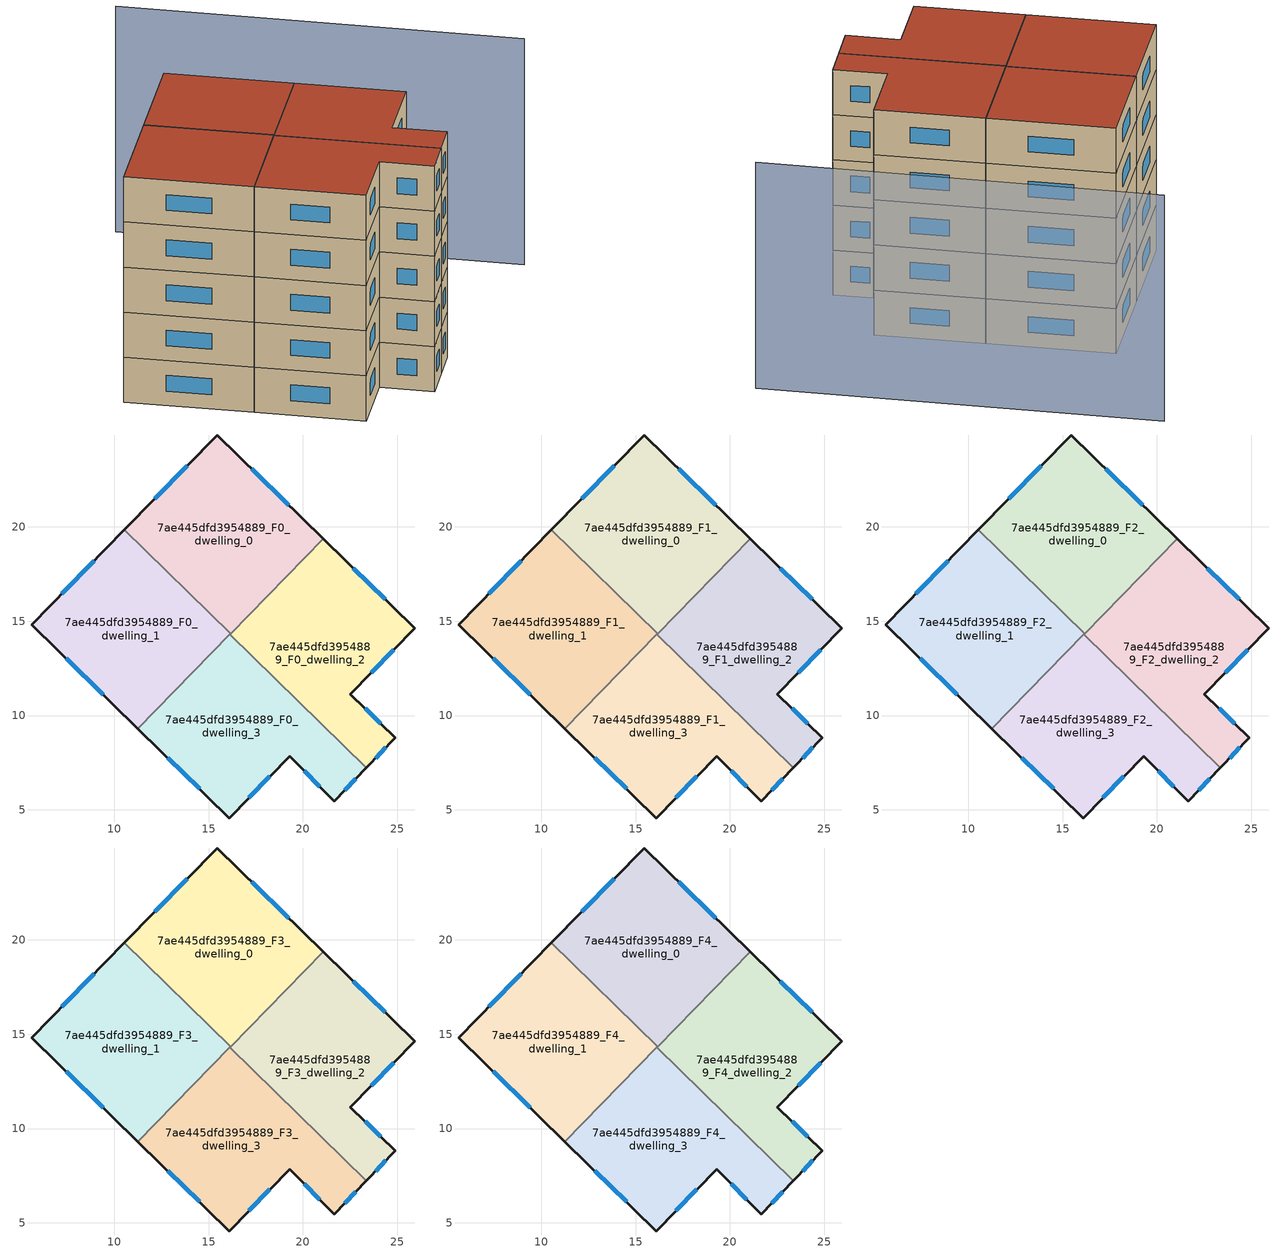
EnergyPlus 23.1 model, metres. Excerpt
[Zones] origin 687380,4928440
7ae445dfd3954889_F0_dwelling_0
 floor ground (EU_floor_Construction): 21.08,19.36 16.17,14.33 10.54,19.84 15.46,24.86 z0
 wall outside (EU_wall_Construction): 21.08,19.36 15.46,24.86 10.54,19.84 z0:3
 wall to 7ae445dfd3954889_F0_dwelling_2 (EU_wall_Construction): 16.17,14.33 21.08,19.36 z0:3
 wall to 7ae445dfd3954889_F0_dwelling_1 (EU_wall_Construction): 10.54,19.84 16.17,14.34 z0:3
 window (EU_Window_Construction): 13.86,23.23 12.14,21.48 / 19.25,21.15 17.29,23.07 z0.98:2.02
7ae445dfd3954889_F0_dwelling_1
 floor ground (EU_floor_Construction): 16.17,14.33 11.26,9.32 5.63,14.83 10.54,19.84 z0
 wall outside (EU_wall_Construction): 10.54,19.84 5.63,14.83 11.26,9.32 z0:3
 wall to 7ae445dfd3954889_F0_dwelling_3 (EU_wall_Construction): 11.26,9.32 16.13,14.3 z0:3
 wall to 7ae445dfd3954889_F0_dwelling_2 (EU_wall_Construction): 16.13,14.3 16.17,14.33 z0:3
 window (EU_Window_Construction): 8.94,18.21 7.23,16.46 / 7.46,13.03 9.42,11.11 z0.98:2.02
7ae445dfd3954889_F0_dwelling_2
 floor ground (EU_floor_Construction): 25.93,14.61 22.52,11.12 24.9,8.83 23.35,7.23 16.13,14.3 21.08,19.36 z0
 wall outside (EU_wall_Construction): 23.35,7.23 24.9,8.83 22.52,11.12 25.93,14.61 21.08,19.36 z0:3
 wall to 7ae445dfd3954889_F0_dwelling_3 (EU_wall_Construction): 16.13,14.3 23.35,7.23 z0:3
 window (EU_Window_Construction): 23.63,12.26 24.82,13.48 / 24.12,9.58 23.29,10.38 / 23.85,7.75 24.39,8.31 / 24.35,16.16 22.66,17.81 z0.98:2.02
7ae445dfd3954889_F0_dwelling_3
 floor ground (EU_floor_Construction): 23.35,7.23 21.67,5.47 19.29,7.83 16.1,4.58 11.26,9.32 16.13,14.3 z0
 wall outside (EU_wall_Construction): 11.26,9.32 16.1,4.58 19.29,7.83 21.67,5.47 23.35,7.23 z0:3
 window (EU_Window_Construction): 17.13,5.64 18.25,6.77 / 12.83,7.77 14.52,6.12 / 22.21,6.05 22.8,6.66 / 20.06,7.07 20.89,6.24 z0.98:2.02
7ae445dfd3954889_F1_dwelling_0
 floor to 7ae445dfd3954889_F0_dwelling_0 (EU_floor_Construction): 21.08,19.36 16.17,14.33 10.54,19.84 15.46,24.86 z3
 wall outside (EU_wall_Construction): 21.08,19.36 15.46,24.86 10.54,19.84 z3:6
 wall to 7ae445dfd3954889_F1_dwelling_2 (EU_wall_Construction): 16.17,14.33 21.08,19.36 z3:6
 wall to 7ae445dfd3954889_F1_dwelling_1 (EU_wall_Construction): 10.54,19.84 16.17,14.34 z3:6
 window (EU_Window_Construction): 13.86,23.23 12.14,21.48 / 19.25,21.15 17.29,23.07 z3.98:5.02
7ae445dfd3954889_F1_dwelling_1
 floor to 7ae445dfd3954889_F0_dwelling_1 (EU_floor_Construction): 16.17,14.33 11.25,9.32 5.63,14.83 10.54,19.84 z3
 wall outside (EU_wall_Construction): 10.54,19.84 5.63,14.83 11.26,9.32 z3:6
 wall to 7ae445dfd3954889_F1_dwelling_3 (EU_wall_Construction): 11.26,9.32 16.13,14.3 z3:6
 wall to 7ae445dfd3954889_F1_dwelling_2 (EU_wall_Construction): 16.13,14.3 16.17,14.33 z3:6
 window (EU_Window_Construction): 8.94,18.21 7.23,16.46 / 7.46,13.03 9.42,11.11 z3.98:5.02
7ae445dfd3954889_F1_dwelling_2
 floor to 7ae445dfd3954889_F0_dwelling_2 (EU_floor_Construction): 25.93,14.61 22.52,11.12 24.9,8.83 23.35,7.23 16.13,14.3 21.08,19.36 z3
 wall outside (EU_wall_Construction): 23.35,7.23 24.9,8.83 22.52,11.12 25.93,14.61 21.08,19.36 z3:6
 wall to 7ae445dfd3954889_F1_dwelling_3 (EU_wall_Construction): 16.13,14.3 23.35,7.23 z3:6
 window (EU_Window_Construction): 23.63,12.26 24.82,13.48 / 24.12,9.58 23.29,10.38 / 23.85,7.75 24.39,8.31 / 24.35,16.16 22.66,17.81 z3.98:5.02
7ae445dfd3954889_F1_dwelling_3
 floor to 7ae445dfd3954889_F0_dwelling_3 (EU_floor_Construction): 23.35,7.23 21.67,5.47 19.29,7.83 16.1,4.58 11.25,9.32 16.13,14.3 z3
 wall outside (EU_wall_Construction): 11.26,9.32 16.1,4.58 19.29,7.83 21.67,5.47 23.35,7.23 z3:6
 window (EU_Window_Construction): 17.13,5.64 18.25,6.77 / 12.83,7.77 14.52,6.12 / 22.21,6.05 22.8,6.66 / 20.06,7.07 20.89,6.24 z3.98:5.02
7ae445dfd3954889_F2_dwelling_0
 floor to 7ae445dfd3954889_F1_dwelling_0 (EU_floor_Construction): 21.08,19.36 16.17,14.33 10.54,19.84 15.46,24.86 z6
 wall outside (EU_wall_Construction): 21.08,19.36 15.46,24.86 10.54,19.84 z6:9
 wall to 7ae445dfd3954889_F2_dwelling_2 (EU_wall_Construction): 16.17,14.33 21.08,19.36 z6:9
 wall to 7ae445dfd3954889_F2_dwelling_1 (EU_wall_Construction): 10.54,19.84 16.17,14.34 z6:9
 window (EU_Window_Construction): 13.86,23.23 12.14,21.48 / 19.25,21.15 17.29,23.07 z6.98:8.02
7ae445dfd3954889_F2_dwelling_1
 floor to 7ae445dfd3954889_F1_dwelling_1 (EU_floor_Construction): 16.17,14.33 11.25,9.32 5.63,14.83 10.54,19.84 z6
 wall outside (EU_wall_Construction): 10.54,19.84 5.63,14.83 11.26,9.32 z6:9
 wall to 7ae445dfd3954889_F2_dwelling_3 (EU_wall_Construction): 11.26,9.32 16.13,14.3 z6:9
 wall to 7ae445dfd3954889_F2_dwelling_2 (EU_wall_Construction): 16.13,14.3 16.17,14.33 z6:9
 window (EU_Window_Construction): 8.94,18.21 7.23,16.46 / 7.46,13.03 9.42,11.11 z6.98:8.02
7ae445dfd3954889_F2_dwelling_2
 floor to 7ae445dfd3954889_F1_dwelling_2 (EU_floor_Construction): 25.93,14.61 22.52,11.12 24.9,8.83 23.35,7.23 16.13,14.3 21.08,19.36 z6
 wall outside (EU_wall_Construction): 23.35,7.23 24.9,8.83 22.52,11.12 25.93,14.61 21.08,19.36 z6:9
 wall to 7ae445dfd3954889_F2_dwelling_3 (EU_wall_Construction): 16.13,14.3 23.35,7.23 z6:9
 window (EU_Window_Construction): 23.63,12.26 24.82,13.48 / 24.12,9.58 23.29,10.38 / 23.85,7.75 24.39,8.31 / 24.35,16.16 22.66,17.81 z6.98:8.02
7ae445dfd3954889_F2_dwelling_3
 floor to 7ae445dfd3954889_F1_dwelling_3 (EU_floor_Construction): 23.35,7.23 21.67,5.47 19.29,7.83 16.1,4.58 11.25,9.32 16.13,14.3 z6
 wall outside (EU_wall_Construction): 11.26,9.32 16.1,4.58 19.29,7.83 21.67,5.47 23.35,7.23 z6:9
 window (EU_Window_Construction): 17.13,5.64 18.25,6.77 / 12.83,7.77 14.52,6.12 / 22.21,6.05 22.8,6.66 / 20.06,7.07 20.89,6.24 z6.98:8.02
7ae445dfd3954889_F3_dwelling_0
 floor to 7ae445dfd3954889_F2_dwelling_0 (EU_floor_Construction): 21.08,19.36 16.17,14.33 10.54,19.84 15.46,24.86 z9
 wall outside (EU_wall_Construction): 21.08,19.36 15.46,24.86 10.54,19.84 z9:12
 wall to 7ae445dfd3954889_F3_dwelling_2 (EU_wall_Construction): 16.17,14.33 21.08,19.36 z9:12
 wall to 7ae445dfd3954889_F3_dwelling_1 (EU_wall_Construction): 10.54,19.84 16.17,14.34 z9:12
 window (EU_Window_Construction): 13.86,23.23 12.14,21.48 / 19.25,21.15 17.29,23.07 z9.98:11.02
7ae445dfd3954889_F3_dwelling_1
 floor to 7ae445dfd3954889_F2_dwelling_1 (EU_floor_Construction): 16.17,14.33 11.25,9.32 5.63,14.83 10.54,19.84 z9
 wall outside (EU_wall_Construction): 10.54,19.84 5.63,14.83 11.26,9.32 z9:12
 wall to 7ae445dfd3954889_F3_dwelling_3 (EU_wall_Construction): 11.26,9.32 16.13,14.3 z9:12
 wall to 7ae445dfd3954889_F3_dwelling_2 (EU_wall_Construction): 16.13,14.3 16.17,14.33 z9:12
 window (EU_Window_Construction): 8.94,18.21 7.23,16.46 / 7.46,13.03 9.42,11.11 z9.98:11.02
7ae445dfd3954889_F3_dwelling_2
 floor to 7ae445dfd3954889_F2_dwelling_2 (EU_floor_Construction): 25.93,14.61 22.52,11.12 24.9,8.83 23.35,7.23 16.13,14.3 21.08,19.36 z9
 wall outside (EU_wall_Construction): 23.35,7.23 24.9,8.83 22.52,11.12 25.93,14.61 21.08,19.36 z9:12
 wall to 7ae445dfd3954889_F3_dwelling_3 (EU_wall_Construction): 16.13,14.3 23.35,7.23 z9:12
 window (EU_Window_Construction): 23.63,12.26 24.82,13.48 / 24.12,9.58 23.29,10.38 / 23.85,7.75 24.39,8.31 / 24.35,16.16 22.66,17.81 z9.98:11.02
7ae445dfd3954889_F3_dwelling_3
 floor to 7ae445dfd3954889_F2_dwelling_3 (EU_floor_Construction): 23.35,7.23 21.67,5.47 19.29,7.83 16.1,4.58 11.25,9.32 16.13,14.3 z9
 wall outside (EU_wall_Construction): 11.26,9.32 16.1,4.58 19.29,7.83 21.67,5.47 23.35,7.23 z9:12
 window (EU_Window_Construction): 17.13,5.64 18.25,6.77 / 12.83,7.77 14.52,6.12 / 22.21,6.05 22.8,6.66 / 20.06,7.07 20.89,6.24 z9.98:11.02
7ae445dfd3954889_F4_dwelling_0
 floor to 7ae445dfd3954889_F3_dwelling_0 (EU_floor_Construction): 21.08,19.36 16.17,14.33 10.54,19.84 15.46,24.86 z12
 wall outside (EU_wall_Construction): 21.08,19.36 15.46,24.86 10.54,19.84 z12:15
 wall to 7ae445dfd3954889_F4_dwelling_2 (EU_wall_Construction): 16.17,14.33 21.08,19.36 z12:15
 wall to 7ae445dfd3954889_F4_dwelling_1 (EU_wall_Construction): 10.54,19.84 16.17,14.34 z12:15
 window (EU_Window_Construction): 13.86,23.23 12.14,21.48 / 19.25,21.15 17.29,23.07 z12.98:14.02
 roof outside (EU_roof_Construction): 16.17,14.33 21.08,19.36 15.46,24.86 10.54,19.84 z15
7ae445dfd3954889_F4_dwelling_1
 floor to 7ae445dfd3954889_F3_dwelling_1 (EU_floor_Construction): 16.17,14.33 11.25,9.32 5.63,14.83 10.54,19.84 z12
 wall outside (EU_wall_Construction): 10.54,19.84 5.63,14.83 11.26,9.32 z12:15
 wall to 7ae445dfd3954889_F4_dwelling_3 (EU_wall_Construction): 11.26,9.32 16.13,14.3 z12:15
 wall to 7ae445dfd3954889_F4_dwelling_2 (EU_wall_Construction): 16.13,14.3 16.17,14.33 z12:15
 window (EU_Window_Construction): 8.94,18.21 7.23,16.46 / 7.46,13.03 9.42,11.11 z12.98:14.02
 roof outside (EU_roof_Construction): 11.26,9.32 16.17,14.33 10.54,19.84 5.63,14.83 z15
7ae445dfd3954889_F4_dwelling_2
 floor to 7ae445dfd3954889_F3_dwelling_2 (EU_floor_Construction): 25.93,14.61 22.52,11.12 24.9,8.83 23.35,7.23 16.13,14.3 21.08,19.36 z12
 wall outside (EU_wall_Construction): 23.35,7.23 24.9,8.83 22.52,11.12 25.93,14.61 21.08,19.36 z12:15
 wall to 7ae445dfd3954889_F4_dwelling_3 (EU_wall_Construction): 16.13,14.3 23.35,7.23 z12:15
 window (EU_Window_Construction): 23.63,12.26 24.82,13.48 / 24.12,9.58 23.29,10.38 / 23.85,7.75 24.39,8.31 / 24.35,16.16 22.66,17.81 z12.98:14.02
 roof outside (EU_roof_Construction): 24.9,8.83 22.52,11.12 25.93,14.61 21.08,19.36 16.13,14.3 23.35,7.23 z15
7ae445dfd3954889_F4_dwelling_3
 floor to 7ae445dfd3954889_F3_dwelling_3 (EU_floor_Construction): 23.35,7.23 21.67,5.47 19.29,7.83 16.1,4.58 11.25,9.32 16.13,14.3 z12
 wall outside (EU_wall_Construction): 11.26,9.32 16.1,4.58 19.29,7.83 21.67,5.47 23.35,7.23 z12:15
 window (EU_Window_Construction): 17.13,5.64 18.25,6.77 / 12.83,7.77 14.52,6.12 / 22.21,6.05 22.8,6.66 / 20.06,7.07 20.89,6.24 z12.98:14.02
 roof outside (EU_roof_Construction): 21.67,5.47 23.35,7.23 16.13,14.3 11.26,9.32 16.1,4.58 19.29,7.83 z15
shading: 35.72,16.43 18.23,33.87 z0:15
[Building]
EU S2 Campaign: North Axis=0; Terrain=City; Solar Distribution=FullExterior
[Site:Location]
Bologna: Latitude=44.5; Longitude=11.25; Time Zone=1; Elevation=37
[SizingPeriod:WeatherFileDays]
AnnualSizingPeriod: Begin Month=1; Begin Day of Month=1; End Month=12; End Day of Month=31; Day of Week for Start Day=Monday; Use Weather File Daylight Saving Period=No; Use Weather File Rain and Snow Indicators=No
[MATERIAL]
EU_InternalMass_Material: Roughness=MediumRough; Thickness=0.1; Conductivity=1; Density=1800; Specific Heat=900; Thermal Absorptance=0.9; Solar Absorptance=0.7; Visible Absorptance=0.7
[MATERIAL:NOMASS] Roughness=MediumRough; Thermal Absorptance=0.9; Solar Absorptance=0.7; Visible Absorptance=0.7
Name | Thermal Resistance
EU_wall_NoMass | 0.905828
EU_roof_NoMass | 0.37593
EU_floor_NoMass | 0.67114
[WINDOWMATERIAL:SIMPLEGLAZINGSYSTEM]
EU_Window_SimpleGlazing: UFactor=4.52486; Solar Heat Gain Coefficient=0.85; Visible Transmittance=0.85
[CONSTRUCTION]
EU_wall_Construction: EU_wall_NoMass
EU_roof_Construction: EU_roof_NoMass
EU_floor_Construction: EU_floor_NoMass
EU_Window_Construction: EU_Window_SimpleGlazing
EU_InternalMass_Construction: EU_InternalMass_Material
[ZONE] Type=1; Multiplier=1; Ceiling Height=autocalculate; Floor Area=autocalculate; Part of Total Floor Area=Yes
Name | Volume
7ae445dfd3954889_F0_dwelling_0 | 165.972
7ae445dfd3954889_F1_dwelling_0; 7ae445dfd3954889_F2_dwelling_0; 7ae445dfd3954889_F3_dwelling_0; 7ae445dfd3954889_F4_dwelling_0 | 165.973
7ae445dfd3954889_F0_dwelling_1 | 165.971
7ae445dfd3954889_F1_dwelling_1; 7ae445dfd3954889_F2_dwelling_1; 7ae445dfd3954889_F3_dwelling_1; 7ae445dfd3954889_F4_dwelling_1 | 165.97
7ae445dfd3954889_F0_dwelling_2; 7ae445dfd3954889_F1_dwelling_2; 7ae445dfd3954889_F2_dwelling_2; 7ae445dfd3954889_F3_dwelling_2; 7ae445dfd3954889_F4_dwelling_2 | 165.978
7ae445dfd3954889_F0_dwelling_3 | 165.959
7ae445dfd3954889_F1_dwelling_3; 7ae445dfd3954889_F2_dwelling_3; 7ae445dfd3954889_F3_dwelling_3; 7ae445dfd3954889_F4_dwelling_3 | 165.962
[INTERNALMASS] Construction=EU_InternalMass_Construction
Name | Zone or ZoneList | Surface Area
7ae445dfd3954889_F0_dwelling_0_EU_InternalMass | 7ae445dfd3954889_F0_dwelling_0 | 55.3243
7ae445dfd3954889_F0_dwelling_1_EU_InternalMass | 7ae445dfd3954889_F0_dwelling_1 | 55.3237
7ae445dfd3954889_F0_dwelling_2_EU_InternalMass | 7ae445dfd3954889_F0_dwelling_2 | 55.3265
7ae445dfd3954889_F0_dwelling_3_EU_InternalMass | 7ae445dfd3954889_F0_dwelling_3 | 55.3209
7ae445dfd3954889_F1_dwelling_0_EU_InternalMass | 7ae445dfd3954889_F1_dwelling_0 | 55.3243
7ae445dfd3954889_F1_dwelling_1_EU_InternalMass | 7ae445dfd3954889_F1_dwelling_1 | 55.3237
7ae445dfd3954889_F1_dwelling_2_EU_InternalMass | 7ae445dfd3954889_F1_dwelling_2 | 55.3265
7ae445dfd3954889_F1_dwelling_3_EU_InternalMass | 7ae445dfd3954889_F1_dwelling_3 | 55.3209
7ae445dfd3954889_F2_dwelling_0_EU_InternalMass | 7ae445dfd3954889_F2_dwelling_0 | 55.3243
7ae445dfd3954889_F2_dwelling_1_EU_InternalMass | 7ae445dfd3954889_F2_dwelling_1 | 55.3237
7ae445dfd3954889_F2_dwelling_2_EU_InternalMass | 7ae445dfd3954889_F2_dwelling_2 | 55.3265
7ae445dfd3954889_F2_dwelling_3_EU_InternalMass | 7ae445dfd3954889_F2_dwelling_3 | 55.3209
7ae445dfd3954889_F3_dwelling_0_EU_InternalMass | 7ae445dfd3954889_F3_dwelling_0 | 55.3243
7ae445dfd3954889_F3_dwelling_1_EU_InternalMass | 7ae445dfd3954889_F3_dwelling_1 | 55.3237
7ae445dfd3954889_F3_dwelling_2_EU_InternalMass | 7ae445dfd3954889_F3_dwelling_2 | 55.3265
7ae445dfd3954889_F3_dwelling_3_EU_InternalMass | 7ae445dfd3954889_F3_dwelling_3 | 55.3209
7ae445dfd3954889_F4_dwelling_0_EU_InternalMass | 7ae445dfd3954889_F4_dwelling_0 | 55.3243
7ae445dfd3954889_F4_dwelling_1_EU_InternalMass | 7ae445dfd3954889_F4_dwelling_1 | 55.3237
7ae445dfd3954889_F4_dwelling_2_EU_InternalMass | 7ae445dfd3954889_F4_dwelling_2 | 55.3265
7ae445dfd3954889_F4_dwelling_3_EU_InternalMass | 7ae445dfd3954889_F4_dwelling_3 | 55.3209
[OTHEREQUIPMENT] Fuel Type=Electricity; Design Level Calculation Method=Watts/Area; Power per Zone Floor Area=1; Fraction Latent=0; Fraction Radiant=0; Fraction Lost=0; Carbon Dioxide Generation Rate=0; EndUse Subcategory=EU_Step8_InternalGains
Name | Zone or ZoneList or Space or SpaceList | Schedule
EU_Step8_InternalGain_7ae445dfd3954889_F0_dwelling_0_f000 | 7ae445dfd3954889_F0_dwelling_0 | EU_Step8_GainSchedule_7ae445dfd3954889_F0_dwelling_0_f000
EU_Step8_InternalGain_7ae445dfd3954889_F0_dwelling_1_f000 | 7ae445dfd3954889_F0_dwelling_1 | EU_Step8_GainSchedule_7ae445dfd3954889_F0_dwelling_1_f000
EU_Step8_InternalGain_7ae445dfd3954889_F0_dwelling_2_f000 | 7ae445dfd3954889_F0_dwelling_2 | EU_Step8_GainSchedule_7ae445dfd3954889_F0_dwelling_2_f000
EU_Step8_InternalGain_7ae445dfd3954889_F0_dwelling_3_f000 | 7ae445dfd3954889_F0_dwelling_3 | EU_Step8_GainSchedule_7ae445dfd3954889_F0_dwelling_3_f000
EU_Step8_InternalGain_7ae445dfd3954889_F1_dwelling_0_f000 | 7ae445dfd3954889_F1_dwelling_0 | EU_Step8_GainSchedule_7ae445dfd3954889_F1_dwelling_0_f000
EU_Step8_InternalGain_7ae445dfd3954889_F1_dwelling_1_f000 | 7ae445dfd3954889_F1_dwelling_1 | EU_Step8_GainSchedule_7ae445dfd3954889_F1_dwelling_1_f000
EU_Step8_InternalGain_7ae445dfd3954889_F1_dwelling_2_f000 | 7ae445dfd3954889_F1_dwelling_2 | EU_Step8_GainSchedule_7ae445dfd3954889_F1_dwelling_2_f000
EU_Step8_InternalGain_7ae445dfd3954889_F1_dwelling_3_f000 | 7ae445dfd3954889_F1_dwelling_3 | EU_Step8_GainSchedule_7ae445dfd3954889_F1_dwelling_3_f000
EU_Step8_InternalGain_7ae445dfd3954889_F2_dwelling_0_f000 | 7ae445dfd3954889_F2_dwelling_0 | EU_Step8_GainSchedule_7ae445dfd3954889_F2_dwelling_0_f000
EU_Step8_InternalGain_7ae445dfd3954889_F2_dwelling_1_f000 | 7ae445dfd3954889_F2_dwelling_1 | EU_Step8_GainSchedule_7ae445dfd3954889_F2_dwelling_1_f000
EU_Step8_InternalGain_7ae445dfd3954889_F2_dwelling_2_f000 | 7ae445dfd3954889_F2_dwelling_2 | EU_Step8_GainSchedule_7ae445dfd3954889_F2_dwelling_2_f000
EU_Step8_InternalGain_7ae445dfd3954889_F2_dwelling_3_f000 | 7ae445dfd3954889_F2_dwelling_3 | EU_Step8_GainSchedule_7ae445dfd3954889_F2_dwelling_3_f000
EU_Step8_InternalGain_7ae445dfd3954889_F3_dwelling_0_f000 | 7ae445dfd3954889_F3_dwelling_0 | EU_Step8_GainSchedule_7ae445dfd3954889_F3_dwelling_0_f000
EU_Step8_InternalGain_7ae445dfd3954889_F3_dwelling_1_f000 | 7ae445dfd3954889_F3_dwelling_1 | EU_Step8_GainSchedule_7ae445dfd3954889_F3_dwelling_1_f000
EU_Step8_InternalGain_7ae445dfd3954889_F3_dwelling_2_f000 | 7ae445dfd3954889_F3_dwelling_2 | EU_Step8_GainSchedule_7ae445dfd3954889_F3_dwelling_2_f000
EU_Step8_InternalGain_7ae445dfd3954889_F3_dwelling_3_f000 | 7ae445dfd3954889_F3_dwelling_3 | EU_Step8_GainSchedule_7ae445dfd3954889_F3_dwelling_3_f000
EU_Step8_InternalGain_7ae445dfd3954889_F4_dwelling_0_f000 | 7ae445dfd3954889_F4_dwelling_0 | EU_Step8_GainSchedule_7ae445dfd3954889_F4_dwelling_0_f000
EU_Step8_InternalGain_7ae445dfd3954889_F4_dwelling_1_f000 | 7ae445dfd3954889_F4_dwelling_1 | EU_Step8_GainSchedule_7ae445dfd3954889_F4_dwelling_1_f000
EU_Step8_InternalGain_7ae445dfd3954889_F4_dwelling_2_f000 | 7ae445dfd3954889_F4_dwelling_2 | EU_Step8_GainSchedule_7ae445dfd3954889_F4_dwelling_2_f000
EU_Step8_InternalGain_7ae445dfd3954889_F4_dwelling_3_f000 | 7ae445dfd3954889_F4_dwelling_3 | EU_Step8_GainSchedule_7ae445dfd3954889_F4_dwelling_3_f000
[ZONEVENTILATION:DESIGNFLOWRATE] Schedule=EU_AlwaysOn; Design Flow Rate Calculation Method=AirChanges/Hour; Air Changes per Hour=0.73129; Ventilation Type=Natural; Fan Pressure Rise=0; Fan Total Efficiency=1; Constant Term Coefficient=1; Temperature Term Coefficient=0; Velocity Term Coefficient=0; Velocity Squared Term Coefficient=0; Minimum Indoor Temperature=-100; Maximum Indoor Temperature=100; Delta Temperature=-100; Minimum Outdoor Temperature=-100; Maximum Outdoor Temperature=100; Maximum Wind Speed=40
Name | Zone or ZoneList or Space or SpaceList
EU_ConstantAir_7ae445dfd3954889_F0_dwelling_0 | 7ae445dfd3954889_F0_dwelling_0
EU_ConstantAir_7ae445dfd3954889_F0_dwelling_1 | 7ae445dfd3954889_F0_dwelling_1
EU_ConstantAir_7ae445dfd3954889_F0_dwelling_2 | 7ae445dfd3954889_F0_dwelling_2
EU_ConstantAir_7ae445dfd3954889_F0_dwelling_3 | 7ae445dfd3954889_F0_dwelling_3
EU_ConstantAir_7ae445dfd3954889_F1_dwelling_0 | 7ae445dfd3954889_F1_dwelling_0
EU_ConstantAir_7ae445dfd3954889_F1_dwelling_1 | 7ae445dfd3954889_F1_dwelling_1
EU_ConstantAir_7ae445dfd3954889_F1_dwelling_2 | 7ae445dfd3954889_F1_dwelling_2
EU_ConstantAir_7ae445dfd3954889_F1_dwelling_3 | 7ae445dfd3954889_F1_dwelling_3
EU_ConstantAir_7ae445dfd3954889_F2_dwelling_0 | 7ae445dfd3954889_F2_dwelling_0
EU_ConstantAir_7ae445dfd3954889_F2_dwelling_1 | 7ae445dfd3954889_F2_dwelling_1
EU_ConstantAir_7ae445dfd3954889_F2_dwelling_2 | 7ae445dfd3954889_F2_dwelling_2
EU_ConstantAir_7ae445dfd3954889_F2_dwelling_3 | 7ae445dfd3954889_F2_dwelling_3
EU_ConstantAir_7ae445dfd3954889_F3_dwelling_0 | 7ae445dfd3954889_F3_dwelling_0
EU_ConstantAir_7ae445dfd3954889_F3_dwelling_1 | 7ae445dfd3954889_F3_dwelling_1
EU_ConstantAir_7ae445dfd3954889_F3_dwelling_2 | 7ae445dfd3954889_F3_dwelling_2
EU_ConstantAir_7ae445dfd3954889_F3_dwelling_3 | 7ae445dfd3954889_F3_dwelling_3
EU_ConstantAir_7ae445dfd3954889_F4_dwelling_0 | 7ae445dfd3954889_F4_dwelling_0
EU_ConstantAir_7ae445dfd3954889_F4_dwelling_1 | 7ae445dfd3954889_F4_dwelling_1
EU_ConstantAir_7ae445dfd3954889_F4_dwelling_2 | 7ae445dfd3954889_F4_dwelling_2
EU_ConstantAir_7ae445dfd3954889_F4_dwelling_3 | 7ae445dfd3954889_F4_dwelling_3
[HVACTEMPLATE:THERMOSTAT] Constant Heating Setpoint=20; Constant Cooling Setpoint=50
EU_HeatOnly_7ae445dfd3954889_F0_dwelling_0; EU_HeatOnly_7ae445dfd3954889_F0_dwelling_1; EU_HeatOnly_7ae445dfd3954889_F0_dwelling_2; EU_HeatOnly_7ae445dfd3954889_F0_dwelling_3; EU_HeatOnly_7ae445dfd3954889_F1_dwelling_0; EU_HeatOnly_7ae445dfd3954889_F1_dwelling_1; EU_HeatOnly_7ae445dfd3954889_F1_dwelling_2; EU_HeatOnly_7ae445dfd3954889_F1_dwelling_3; EU_HeatOnly_7ae445dfd3954889_F2_dwelling_0; EU_HeatOnly_7ae445dfd3954889_F2_dwelling_1; EU_HeatOnly_7ae445dfd3954889_F2_dwelling_2; EU_HeatOnly_7ae445dfd3954889_F2_dwelling_3; EU_HeatOnly_7ae445dfd3954889_F3_dwelling_0; EU_HeatOnly_7ae445dfd3954889_F3_dwelling_1; EU_HeatOnly_7ae445dfd3954889_F3_dwelling_2; EU_HeatOnly_7ae445dfd3954889_F3_dwelling_3; EU_HeatOnly_7ae445dfd3954889_F4_dwelling_0; EU_HeatOnly_7ae445dfd3954889_F4_dwelling_1; EU_HeatOnly_7ae445dfd3954889_F4_dwelling_2; EU_HeatOnly_7ae445dfd3954889_F4_dwelling_3
[HVACTEMPLATE:ZONE:IDEALLOADSAIRSYSTEM] System Availability Schedule=EU_AlwaysOn; Maximum Heating Supply Air Temperature=50; Minimum Cooling Supply Air Temperature=13; Maximum Heating Supply Air Humidity Ratio=0.0156; Minimum Cooling Supply Air Humidity Ratio=0.0077; Heating Limit=NoLimit; Cooling Limit=NoLimit; Heating Availability Schedule=EU_AlwaysOn; Cooling Availability Schedule=EU_CoolingOff; Dehumidification Control Type=ConstantSensibleHeatRatio; Cooling Sensible Heat Ratio=0.7; Dehumidification Setpoint=60; Humidification Control Type=None; Humidification Setpoint=30; Outdoor Air Method=None; Outdoor Air Flow Rate per Person=0.00944; Outdoor Air Flow Rate per Zone Floor Area=0; Outdoor Air Flow Rate per Zone=0; Demand Controlled Ventilation Type=None; Outdoor Air Economizer Type=NoEconomizer; Heat Recovery Type=None; Sensible Heat Recovery Effectiveness=0.7; Latent Heat Recovery Effectiveness=0.65
Name | Template Thermostat
7ae445dfd3954889_F0_dwelling_0 | EU_HeatOnly_7ae445dfd3954889_F0_dwelling_0
7ae445dfd3954889_F0_dwelling_1 | EU_HeatOnly_7ae445dfd3954889_F0_dwelling_1
7ae445dfd3954889_F0_dwelling_2 | EU_HeatOnly_7ae445dfd3954889_F0_dwelling_2
7ae445dfd3954889_F0_dwelling_3 | EU_HeatOnly_7ae445dfd3954889_F0_dwelling_3
7ae445dfd3954889_F1_dwelling_0 | EU_HeatOnly_7ae445dfd3954889_F1_dwelling_0
7ae445dfd3954889_F1_dwelling_1 | EU_HeatOnly_7ae445dfd3954889_F1_dwelling_1
7ae445dfd3954889_F1_dwelling_2 | EU_HeatOnly_7ae445dfd3954889_F1_dwelling_2
7ae445dfd3954889_F1_dwelling_3 | EU_HeatOnly_7ae445dfd3954889_F1_dwelling_3
7ae445dfd3954889_F2_dwelling_0 | EU_HeatOnly_7ae445dfd3954889_F2_dwelling_0
7ae445dfd3954889_F2_dwelling_1 | EU_HeatOnly_7ae445dfd3954889_F2_dwelling_1
7ae445dfd3954889_F2_dwelling_2 | EU_HeatOnly_7ae445dfd3954889_F2_dwelling_2
7ae445dfd3954889_F2_dwelling_3 | EU_HeatOnly_7ae445dfd3954889_F2_dwelling_3
7ae445dfd3954889_F3_dwelling_0 | EU_HeatOnly_7ae445dfd3954889_F3_dwelling_0
7ae445dfd3954889_F3_dwelling_1 | EU_HeatOnly_7ae445dfd3954889_F3_dwelling_1
7ae445dfd3954889_F3_dwelling_2 | EU_HeatOnly_7ae445dfd3954889_F3_dwelling_2
7ae445dfd3954889_F3_dwelling_3 | EU_HeatOnly_7ae445dfd3954889_F3_dwelling_3
7ae445dfd3954889_F4_dwelling_0 | EU_HeatOnly_7ae445dfd3954889_F4_dwelling_0
7ae445dfd3954889_F4_dwelling_1 | EU_HeatOnly_7ae445dfd3954889_F4_dwelling_1
7ae445dfd3954889_F4_dwelling_2 | EU_HeatOnly_7ae445dfd3954889_F4_dwelling_2
7ae445dfd3954889_F4_dwelling_3 | EU_HeatOnly_7ae445dfd3954889_F4_dwelling_3
[SIZING:ZONE] Zone Cooling Design Supply Air Temperature Input Method=SupplyAirTemperature; Zone Cooling Design Supply Air Temperature=13; Zone Heating Design Supply Air Temperature Input Method=SupplyAirTemperature; Zone Heating Design Supply Air Temperature=50; Zone Cooling Design Supply Air Humidity Ratio=0.008; Zone Heating Design Supply Air Humidity Ratio=0.008; Cooling Design Air Flow Method=DesignDay; Cooling Design Air Flow Rate=0; Cooling Minimum Air Flow per Zone Floor Area=0.000762; Cooling Minimum Air Flow=0; Cooling Minimum Air Flow Fraction=0.2; Heating Design Air Flow Method=DesignDay; Heating Design Air Flow Rate=0; Heating Maximum Air Flow per Zone Floor Area=0.002032; Heating Maximum Air Flow=0.141576; Heating Maximum Air Flow Fraction=0.3; Account for Dedicated Outdoor Air System=No; Dedicated Outdoor Air System Control Strategy=NeutralSupplyAir; Dedicated Outdoor Air Low Setpoint Temperature for Design=autosize; Dedicated Outdoor Air High Setpoint Temperature for Design=autosize; Zone Load Sizing Method=Sensible Load Only No Latent Load; Zone Latent Cooling Design Supply Air Humidity Ratio Input Method=HumidityRatioDifference; Zone Cooling Design Supply Air Humidity Ratio Difference=0.005; Zone Latent Heating Design Supply Air Humidity Ratio Input Method=HumidityRatioDifference; Zone Humidification Design Supply Air Humidity Ratio Difference=0.005
7ae445dfd3954889_F0_dwelling_0; 7ae445dfd3954889_F0_dwelling_1; 7ae445dfd3954889_F0_dwelling_2; 7ae445dfd3954889_F0_dwelling_3; 7ae445dfd3954889_F1_dwelling_0; 7ae445dfd3954889_F1_dwelling_1; 7ae445dfd3954889_F1_dwelling_2; 7ae445dfd3954889_F1_dwelling_3; 7ae445dfd3954889_F2_dwelling_0; 7ae445dfd3954889_F2_dwelling_1; 7ae445dfd3954889_F2_dwelling_2; 7ae445dfd3954889_F2_dwelling_3; 7ae445dfd3954889_F3_dwelling_0; 7ae445dfd3954889_F3_dwelling_1; 7ae445dfd3954889_F3_dwelling_2; 7ae445dfd3954889_F3_dwelling_3; 7ae445dfd3954889_F4_dwelling_0; 7ae445dfd3954889_F4_dwelling_1; 7ae445dfd3954889_F4_dwelling_2; 7ae445dfd3954889_F4_dwelling_3
[SCHEDULE:CONSTANT]
Name | Hourly Value
EU_AlwaysOn | 1
EU_CoolingOff | 0
[SCHEDULE:FILE] Column Number=1; Rows to Skip at Top=0; Number of Hours of Data=8760; Column Separator=Comma; Interpolate to Timestep=No; Minutes per Item=60; Adjust Schedule for Daylight Savings=Yes
Name | File
EU_Step8_GainSchedule_7ae445dfd3954889_F0_dwelling_0_f000 | ../../schedules/7ae445dfd3954889/7ae445dfd3954889_F0_dwelling_0_f000_gain.csv
EU_Step8_GainSchedule_7ae445dfd3954889_F0_dwelling_1_f000 | ../../schedules/7ae445dfd3954889/7ae445dfd3954889_F0_dwelling_1_f000_gain.csv
EU_Step8_GainSchedule_7ae445dfd3954889_F0_dwelling_2_f000 | ../../schedules/7ae445dfd3954889/7ae445dfd3954889_F0_dwelling_2_f000_gain.csv
EU_Step8_GainSchedule_7ae445dfd3954889_F0_dwelling_3_f000 | ../../schedules/7ae445dfd3954889/7ae445dfd3954889_F0_dwelling_3_f000_gain.csv
EU_Step8_GainSchedule_7ae445dfd3954889_F1_dwelling_0_f000 | ../../schedules/7ae445dfd3954889/7ae445dfd3954889_F1_dwelling_0_f000_gain.csv
EU_Step8_GainSchedule_7ae445dfd3954889_F1_dwelling_1_f000 | ../../schedules/7ae445dfd3954889/7ae445dfd3954889_F1_dwelling_1_f000_gain.csv
EU_Step8_GainSchedule_7ae445dfd3954889_F1_dwelling_2_f000 | ../../schedules/7ae445dfd3954889/7ae445dfd3954889_F1_dwelling_2_f000_gain.csv
EU_Step8_GainSchedule_7ae445dfd3954889_F1_dwelling_3_f000 | ../../schedules/7ae445dfd3954889/7ae445dfd3954889_F1_dwelling_3_f000_gain.csv
EU_Step8_GainSchedule_7ae445dfd3954889_F2_dwelling_0_f000 | ../../schedules/7ae445dfd3954889/7ae445dfd3954889_F2_dwelling_0_f000_gain.csv
EU_Step8_GainSchedule_7ae445dfd3954889_F2_dwelling_1_f000 | ../../schedules/7ae445dfd3954889/7ae445dfd3954889_F2_dwelling_1_f000_gain.csv
EU_Step8_GainSchedule_7ae445dfd3954889_F2_dwelling_2_f000 | ../../schedules/7ae445dfd3954889/7ae445dfd3954889_F2_dwelling_2_f000_gain.csv
EU_Step8_GainSchedule_7ae445dfd3954889_F2_dwelling_3_f000 | ../../schedules/7ae445dfd3954889/7ae445dfd3954889_F2_dwelling_3_f000_gain.csv
EU_Step8_GainSchedule_7ae445dfd3954889_F3_dwelling_0_f000 | ../../schedules/7ae445dfd3954889/7ae445dfd3954889_F3_dwelling_0_f000_gain.csv
EU_Step8_GainSchedule_7ae445dfd3954889_F3_dwelling_1_f000 | ../../schedules/7ae445dfd3954889/7ae445dfd3954889_F3_dwelling_1_f000_gain.csv
EU_Step8_GainSchedule_7ae445dfd3954889_F3_dwelling_2_f000 | ../../schedules/7ae445dfd3954889/7ae445dfd3954889_F3_dwelling_2_f000_gain.csv
EU_Step8_GainSchedule_7ae445dfd3954889_F3_dwelling_3_f000 | ../../schedules/7ae445dfd3954889/7ae445dfd3954889_F3_dwelling_3_f000_gain.csv
EU_Step8_GainSchedule_7ae445dfd3954889_F4_dwelling_0_f000 | ../../schedules/7ae445dfd3954889/7ae445dfd3954889_F4_dwelling_0_f000_gain.csv
EU_Step8_GainSchedule_7ae445dfd3954889_F4_dwelling_1_f000 | ../../schedules/7ae445dfd3954889/7ae445dfd3954889_F4_dwelling_1_f000_gain.csv
EU_Step8_GainSchedule_7ae445dfd3954889_F4_dwelling_2_f000 | ../../schedules/7ae445dfd3954889/7ae445dfd3954889_F4_dwelling_2_f000_gain.csv
EU_Step8_GainSchedule_7ae445dfd3954889_F4_dwelling_3_f000 | ../../schedules/7ae445dfd3954889/7ae445dfd3954889_F4_dwelling_3_f000_gain.csv
